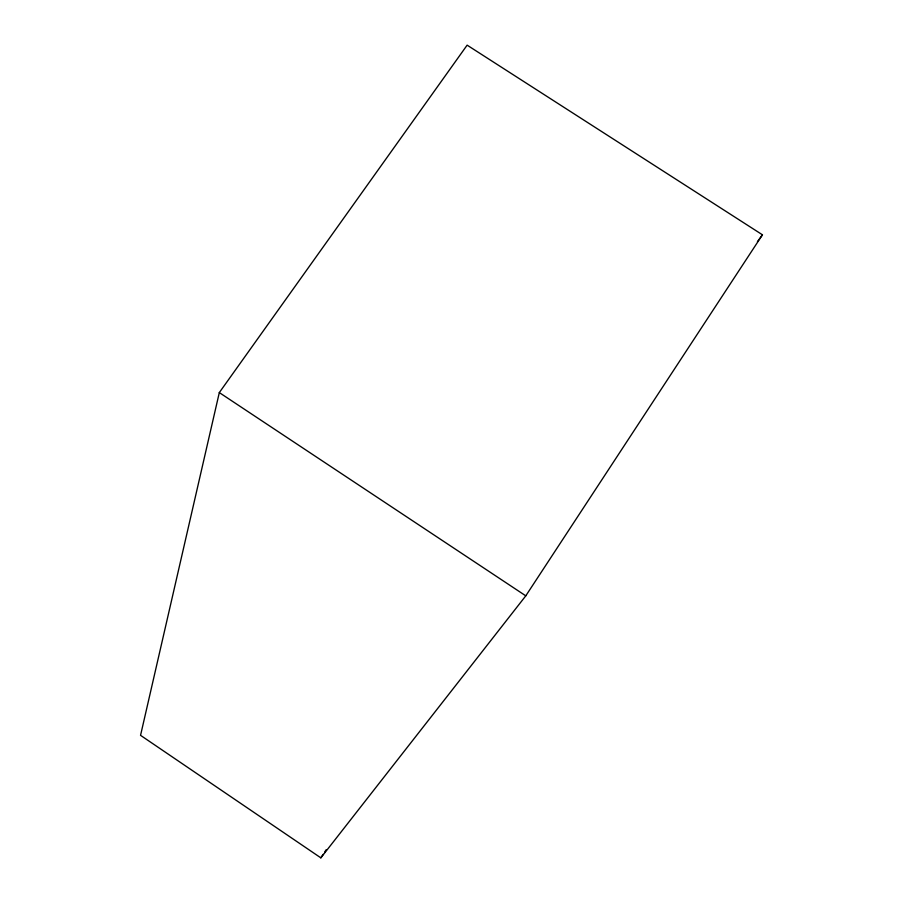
<?xml version="1.0" encoding="UTF-8"?>
<svg xmlns="http://www.w3.org/2000/svg" width="903" height="903" viewBox="0 0 903 903"><rect width="100%" height="100%" fill="white"/><g stroke="black" fill="none" stroke-linecap="round" stroke-linejoin="round"><path stroke-width="1.35" d="M219.316 392.591L140.552 735.335L320.847 857.85L525.783 595.833L762.448 234.803L467.133 45.15L219.316 392.591L525.783 595.833M320.847 857.85L323.172 854.328M324.719 851.969L326.265 849.621M757.425 241.62L762.448 234.803"/></g></svg>
